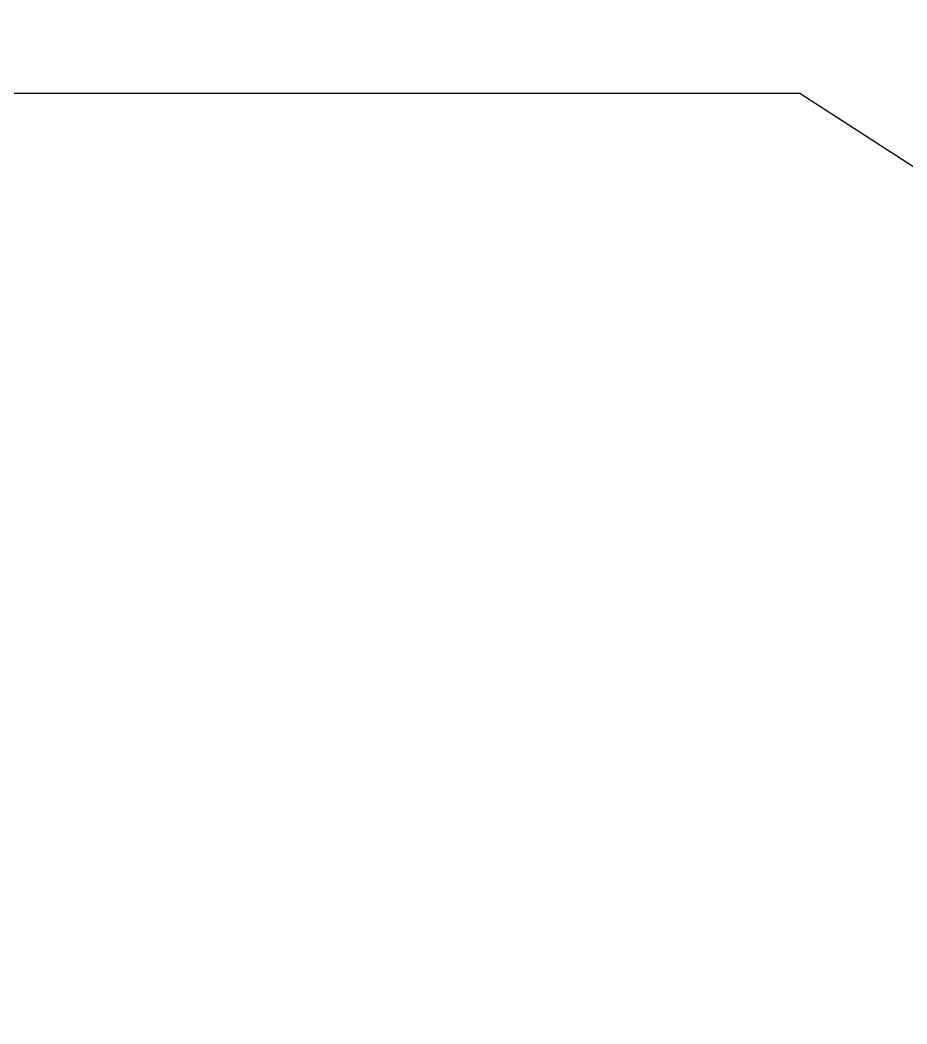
# Model space of a CAD drawing. Extents: x 718358 to 1668613, y -348838 to -159582.
# Drawn here: x 846448 to 847095, y -190204 to -189471 of the extents above; entities that cross this region are included whole.
import ezdxf

# ---------------------------------------------------------------- set-up
doc = ezdxf.new("R2010")
doc.units = 0
doc.header["$LTSCALE"] = 1000
doc.layers.add('建-引出', color=3, linetype='Continuous')
doc.layers.add('建-影线', color=8, linetype='Continuous')

msp = doc.modelspace()

# ---------------------------------------------------------------- hatches: boundary and pattern name
at = {"layer": '建-影线'}
h = msp.add_hatch(dxfattribs=at)
h.set_pattern_fill('空心砖', color=256, scale=50, style=0)
h.set_pattern_definition([(0, (0, 0), (0, 175), []), (37.875, (200, 0), (-84.807639, 109.038328), []), (90, (200, 0), (-225, 1e-14), [])])
h.paths.add_polyline_path([(849047.54, -187400.36), (848847.54, -187400.36), (848847.54, -189700.36), (849047.54, -189700.36)])
h.paths.add_polyline_path([(847757.62, -186927.28), (848379.76, -186927.28), (848379.76, -186664.78), (847757.62, -186664.78)], flags=9)
h.paths.add_polyline_path([(846842.72, -189433.67), (847054.79, -189433.67), (847054.79, -189171.17), (846842.72, -189171.17)], flags=9)
h.paths.add_polyline_path([(846593.42, -189502.42), (846918.76, -189502.42), (846918.76, -189142.42), (846593.42, -189142.42)], flags=9)
h.paths.add_polyline_path([(846183.29, -189427.81), (846665.3, -189427.81), (846665.3, -189175.64), (846183.29, -189175.64)], flags=9)
h.paths.add_polyline_path([(872253.82, -200949.33), (872895.24, -200949.33), (872895.24, -200713.08), (872253.82, -200713.08)], flags=9)
h.paths.add_polyline_path([(870668.03, -199643.75), (871596.13, -199643.75), (871596.13, -199355.25), (870668.03, -199355.25)], flags=9)
h.paths.add_polyline_path([(870164.49, -200949.33), (870795.24, -200949.33), (870795.24, -200713.08), (870164.49, -200713.08)], flags=9)
h.paths.add_polyline_path([(872253.82, -200749.33), (872895.24, -200749.33), (872895.24, -200513.08), (872253.82, -200513.08)], flags=9)
h.paths.add_polyline_path([(870839.85, -200130.68), (871486.61, -200130.68), (871486.61, -199894.43), (870839.85, -199894.43)], flags=9)
h.paths.add_polyline_path([(870833.67, -200351.2), (871480.43, -200351.2), (871480.43, -200114.95), (870833.67, -200114.95)], flags=9)
h.paths.add_polyline_path([(872948.49, -200349.33), (873595.24, -200349.33), (873595.24, -200113.08), (872948.49, -200113.08)], flags=9)
h.paths.add_polyline_path([(870833.67, -200551.2), (871480.43, -200551.2), (871480.43, -200314.95), (870833.67, -200314.95)], flags=9)
h.paths.add_polyline_path([(872948.49, -200549.33), (873595.24, -200549.33), (873595.24, -200313.08), (872948.49, -200313.08)], flags=9)
h.paths.add_polyline_path([(871548.49, -199949.33), (872195.24, -199949.33), (872195.24, -199713.08), (871548.49, -199713.08)], flags=9)
h.paths.add_polyline_path([(870833.67, -200751.2), (871480.43, -200751.2), (871480.43, -200514.95), (870833.67, -200514.95)], flags=9)
h.paths.add_polyline_path([(872948.49, -200749.33), (873595.24, -200749.33), (873595.24, -200513.08), (872948.49, -200513.08)], flags=9)
h.paths.add_polyline_path([(871548.49, -200149.33), (872195.24, -200149.33), (872195.24, -199913.08), (871548.49, -199913.08)], flags=9)
h.paths.add_polyline_path([(870833.67, -200951.2), (871480.43, -200951.2), (871480.43, -200714.95), (870833.67, -200714.95)], flags=9)
h.paths.add_polyline_path([(872948.49, -200949.33), (873595.24, -200949.33), (873595.24, -200713.08), (872948.49, -200713.08)], flags=9)
h.paths.add_polyline_path([(871548.49, -200349.33), (872195.24, -200349.33), (872195.24, -200113.08), (871548.49, -200113.08)], flags=9)
h.paths.add_polyline_path([(870148.49, -199949.33), (870795.24, -199949.33), (870795.24, -199713.08), (870148.49, -199713.08)], flags=9)
h.paths.add_polyline_path([(872248.49, -199949.33), (872895.24, -199949.33), (872895.24, -199713.08), (872248.49, -199713.08)], flags=9)
h.paths.add_polyline_path([(871548.49, -200549.33), (872195.24, -200549.33), (872195.24, -200313.08), (871548.49, -200313.08)], flags=9)
h.paths.add_polyline_path([(870148.49, -200149.33), (870795.24, -200149.33), (870795.24, -199913.08), (870148.49, -199913.08)], flags=9)
h.paths.add_polyline_path([(872248.49, -200149.33), (872895.24, -200149.33), (872895.24, -199913.08), (872248.49, -199913.08)], flags=9)
h.paths.add_polyline_path([(871548.49, -200749.33), (872195.24, -200749.33), (872195.24, -200513.08), (871548.49, -200513.08)], flags=9)
h.paths.add_polyline_path([(870148.49, -200349.33), (870795.24, -200349.33), (870795.24, -200113.08), (870148.49, -200113.08)], flags=9)
h.paths.add_polyline_path([(872248.49, -200349.33), (872895.24, -200349.33), (872895.24, -200113.08), (872248.49, -200113.08)], flags=9)
h.paths.add_polyline_path([(871548.49, -200949.33), (872195.24, -200949.33), (872195.24, -200713.08), (871548.49, -200713.08)], flags=9)
h.paths.add_polyline_path([(870164.49, -200549.33), (870795.24, -200549.33), (870795.24, -200313.08), (870164.49, -200313.08)], flags=9)
h.paths.add_polyline_path([(872253.82, -200549.33), (872895.24, -200549.33), (872895.24, -200313.08), (872253.82, -200313.08)], flags=9)
h.paths.add_polyline_path([(870839.85, -199930.68), (871486.61, -199930.68), (871486.61, -199694.43), (870839.85, -199694.43)], flags=9)
h.paths.add_polyline_path([(870164.49, -200749.33), (870795.24, -200749.33), (870795.24, -200513.08), (870164.49, -200513.08)], flags=9)
h.paths.add_polyline_path([(869771.74, -200954.99), (870093.15, -200954.99), (870093.15, -200718.74), (869771.74, -200718.74)], flags=9)
h.paths.add_polyline_path([(855747.54, -189700.36), (855947.54, -189700.36), (855947.54, -187400.44), (855747.54, -187400.44)], flags=16)

# ---------------------------------------------------------------- linework, layer by layer
at = {"layer": '建-引出'}
for p, q in [((847017.07, -189524.92), (846212.09, -189524.92)), ((848880.87, -190732.48), (847017.07, -189524.92))]:
    msp.add_line(p, q, dxfattribs=at)

doc.saveas('drawing.dxf')
